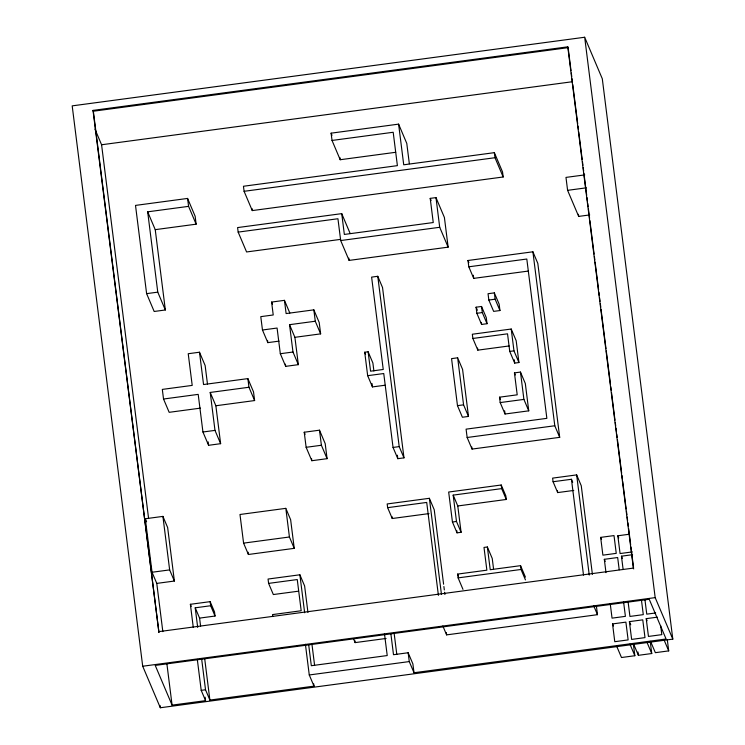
<?xml version="1.0" encoding="UTF-8"?>
<svg xmlns="http://www.w3.org/2000/svg" width="745" height="745" viewBox="0 0 745 745"><rect width="100%" height="100%" fill="white"/><g stroke="black" fill="none" stroke-linecap="round" stroke-linejoin="round"><path stroke-width="1.12" d="M584.676 37.25L72.191 105.865L142.705 666.235L160.324 707.75L672.81 639.136L602.295 78.765L584.676 37.25L655.181 597.62L672.81 639.136M93.004 110.4L567.774 46.833L568.118 47.652L93.349 111.219L93.004 110.4L158.936 632.486L93.349 111.219M94.932 129.09L101.581 144.763L572.458 81.717M395.716 152.287L340.204 159.728L332.028 140.451L331.106 133.169L398.603 124.136L406.779 143.403L409.34 163.732M332.028 140.451L393.192 132.265L397.392 165.641L243.457 186.259L244.09 191.307L252.276 210.584L503.173 176.984L502.54 171.937L494.354 152.66L403.725 164.803L398.603 124.136M196.14 224.18L195.143 216.255L187.582 198.431L135.506 205.406L146.616 293.642L154.178 311.475L165.343 309.976L155.239 229.656L147.668 211.831L188.578 206.356L196.14 224.18L155.239 229.656M244.09 191.307L494.997 157.717L503.173 176.984M584.732 174.898L565.976 177.403L567.597 190.338L578.669 216.404L589.705 214.933M341.731 213.638L344.348 234.442L433.255 222.541L430.21 198.375L435.974 197.602L444.402 217.466L448.136 247.154L349.116 260.405L340.688 240.551L337.941 218.741L238.158 232.105L237.59 227.579L341.731 213.638L350.159 233.502M567.597 190.338L586.362 187.824M340.642 239.369L246.586 251.959L238.158 232.105M340.688 240.551L439.708 227.29L448.136 247.154M146.616 293.642L157.772 292.152L165.343 309.976M468 260.489L532.899 251.801L537.816 263.385L559.7 437.343L472.06 449.077L467.143 437.501L466.091 429.157L546.858 418.345L526.808 259.027L468.801 266.803L468 260.489L468.894 262.594M367.667 375.685L383.75 373.534L393.043 447.447L397.811 458.678L403.976 457.858L382.539 287.523L377.771 276.293L371.615 277.121L383.237 369.473L370.563 371.178L368.123 351.77L364.715 352.227L367.667 375.685L372.435 386.916L385.072 385.23M279.068 341.126L267.828 342.635L262.464 329.998L260.778 316.644L273.229 314.977L271.608 302.07L284.45 300.347L289.814 312.984M468.801 266.803L473.708 278.379L528.307 271.068M320.639 333.872L315.275 321.235L289.535 324.68L294.899 337.317L320.639 333.872L319.205 322.492L313.841 309.855L286.117 313.571L284.45 300.347M494.345 292.878L488.04 293.716L488.832 300.049L493.646 311.382L499.951 310.544L499.159 304.211L494.345 292.878L495.136 299.201L499.951 310.544M262.464 329.998L277.084 328.042L280.316 353.717L285.68 366.354L298.345 364.659L294.899 337.317M488.832 300.049L495.136 299.201M476.092 307.201L481.531 306.474L486.261 317.612L487.034 323.712L481.587 324.438L476.856 313.291L476.092 307.201L477.387 310.237M476.856 313.291L482.304 312.565L487.034 323.712M207.464 383.992L205.136 365.516L199.492 352.217L188.224 353.726L192.21 385.398L162.317 389.402L163.528 399.022L169.171 412.32L200.489 408.13M280.316 353.717L292.981 352.022L298.345 364.659M472.87 338.463L507.531 333.825L509.738 351.417L514.702 363.104L518.93 362.536L516.183 340.716L511.219 329.029L472.339 334.235L472.87 338.463L477.824 350.15L509.133 345.959M254.613 400.559L248.96 387.26L210.211 392.447L215.864 405.755L254.613 400.559L253.524 391.907L247.871 378.609L203.553 384.541L199.492 352.217M457.654 357.805L451.563 358.624L457.477 405.643L462.403 417.247L468.493 416.427L462.58 369.408L457.654 357.805L463.567 404.833L468.493 416.427M509.738 351.417L513.966 350.848L518.93 362.536M163.528 399.022L198.198 394.375L202.938 431.998L208.581 445.305L220.632 443.685L215.864 405.755M514.441 372.882L520.466 372.072L525.318 383.507L528.754 410.84L505.045 414.015L500.193 402.579L499.513 397.187L517.207 394.822L514.441 372.882L515.326 374.959M202.938 431.998L214.988 430.387L220.632 443.685M457.477 405.643L463.567 404.833M500.193 402.579L523.903 399.404L528.754 410.84M304.23 432.23L319.493 430.182L325.192 443.601L327.083 458.678L311.829 460.717L306.13 447.307L304.23 432.23L305.115 434.288M306.13 447.307L321.393 445.259L327.083 458.678M393.043 447.447L399.199 446.618L403.976 457.858M467.143 437.501L554.792 425.758L559.7 437.343M145.312 518.753L162.913 516.397L167.653 527.544L174.377 581.044L156.776 583.4L152.045 572.253L145.312 518.753L146.597 521.798M285.819 508.351L239.983 514.488L243.587 543.133L248.402 554.485L294.238 548.348L290.634 519.703L285.819 508.351L289.423 536.996L294.238 548.348M506.274 499.467L505.827 495.853L501.217 485.004L448.667 492.035L452.438 522.003L457.039 532.843L461.09 532.303L457.775 505.967L453.174 495.118L501.674 488.618L506.274 499.467L457.775 505.967M592.405 574.395L581.258 485.749L576.649 474.9L552.622 478.122L553.079 481.736L557.679 492.585L573.762 490.433M443.601 584.22L434.242 509.785L429.362 498.303L387.176 503.955L387.642 507.662L392.252 518.511L429.018 513.594M553.079 481.736L571.452 479.277L572.709 482.239M387.642 507.662L426.708 502.437L438.405 595.357M243.587 543.133L289.423 536.996M452.438 522.003L456.48 521.453L461.09 532.303M152.045 572.253L169.646 569.897L174.377 581.044M493.525 568.696L492.24 558.461L487.36 546.979L483.999 547.426L486.867 570.176L457.626 574.088L458.11 577.887L462.98 589.37M307.946 612.418L304.612 585.943L299.872 574.786L268.06 579.042L268.6 583.391L273.34 594.547L298.559 591.176M600.656 537.378L614.01 535.59L616.245 553.367L602.891 555.155L600.656 537.378L601.55 539.464M632.319 551.915L620.073 553.554L617.838 535.776L628.966 534.286M268.6 583.391L297.255 579.554L301.185 610.751L272.53 614.588L272.782 616.581M193.262 627.243L190.375 604.297L210.146 601.653L214.523 611.943L215.035 616.04L199.585 618.108L195.218 607.808L210.667 605.741L215.035 616.04M525.421 577.142L520.55 565.66L490.229 569.72L487.36 546.979M458.11 577.887L521.025 569.469L525.458 579.908M623.127 569.525L621.451 556.189L632.579 554.699M605.992 572.654L604.316 559.318L617.67 557.53L619.207 569.757M158.592 631.667L633.362 568.1L633.706 568.919M142.705 666.235L655.181 597.62M353.409 638.549L355.132 642.609L386.078 638.465M442.847 626.005L446.609 634.88L597.481 614.681L596.466 606.626M655.675 612.958L646.762 614.15L644.947 599.697M660.694 625.753L661.811 634.647L648.457 636.435L646.222 618.657L657.351 617.167M612.539 623.919L625.893 622.131L628.128 639.908L614.774 641.696L612.539 623.919L613.433 626.033M629.395 621.628L642.758 619.84L644.993 637.618L631.639 639.406L629.395 621.628L630.745 624.813M205.136 697.208L205.573 700.654L172.086 705.133L155.23 665.415L649.23 599.278L666.086 638.996L414.006 672.744L412.888 663.916L408.148 652.75L393.5 654.706L390.901 634.023M305.403 644.285L309.268 674.97L409.266 661.579L414.006 672.744M197.304 659.381L201.206 690.354L205.527 689.777L209.894 700.077L313.999 686.136L313.719 683.863M667.315 639.778L668.712 650.888L655.358 652.676L650.618 641.51M633.306 643.512L634.842 655.73L621.488 657.518L616.562 645.924M633.436 643.652L638.39 655.321L651.745 653.533L650.208 641.305M663.972 639.722L668.712 650.888M617.838 535.776L618.722 537.862M621.451 556.189L622.354 558.331M646.222 618.657L647.088 620.687M647.247 642.926L651.745 653.533M604.316 559.318L605.21 561.432M629.925 644.136L634.842 655.73M430.21 198.375L431.104 200.47M593.709 605.806L597.481 614.681M499.513 397.187L500.398 399.273M331.106 133.169L332.019 135.311M368.123 351.77L372.891 363.011L373.897 370.991M364.715 352.227L365.581 354.266M457.626 574.088L458.51 576.174M271.608 302.07L272.502 304.174M309.268 674.97L313.999 686.136M190.375 604.297L191.251 606.356M201.206 690.354L205.573 700.654M641.473 600.2L643.289 614.644L629.935 616.432L628.119 601.988M568.267 48.807L571.024 70.719M571.313 73.019L571.75 76.484M572.039 78.784L572.477 82.248M572.765 84.558L577.701 123.763M577.99 126.073L578.427 129.528M578.716 131.837L582.199 159.514M582.488 161.823L582.925 165.278M583.214 167.588L583.652 171.052M583.94 173.352L586.697 195.264M586.986 197.574L587.423 201.029M587.712 203.338L588.15 206.803M588.438 209.103L589.602 218.332M589.891 220.641L594.1 254.082M594.389 256.392L594.817 259.847M595.115 262.156L598.598 289.833M598.887 292.142L599.315 295.597M599.613 297.907L600.042 301.362M600.34 303.671L600.768 307.126M601.057 309.436L605.992 348.651M606.281 350.951L610.49 384.401M610.779 386.702L611.217 390.166M611.505 392.475L614.988 420.152M615.277 422.452L615.715 425.917M616.003 428.226L616.441 431.681M616.73 433.99L617.167 437.445M617.456 439.755L621.665 473.196M621.954 475.506L622.392 478.961M622.68 481.27L626.163 508.947M626.452 511.256L626.89 514.711M627.178 517.021L627.616 520.485M627.905 522.785L628.342 526.249M628.631 528.55L630.661 544.697M630.95 547.007L633.567 567.764M567.774 46.833L633.362 568.1M637.971 651.987L638.39 655.321M578.399 214.253L578.669 216.404M623.584 601.913L625.409 616.357L612.045 618.145L610.23 603.701M576.649 474.9L589.248 575.056M571.452 479.277L583.503 575.112M532.899 251.801L554.792 425.758M557.456 490.778L557.679 492.585M494.354 152.66L494.997 157.717M520.466 372.072L523.903 399.404M511.219 329.029L513.966 350.848M514.292 359.798L514.702 363.104M504.635 410.784L505.045 414.015M520.55 565.66L521.025 569.469M481.531 306.474L482.304 312.565M481.335 322.408L481.587 324.438M501.217 485.004L501.674 488.618M473.317 275.222L473.708 278.379M477.564 348.036L477.824 350.15M471.799 446.991L472.06 449.077M435.974 197.602L439.708 227.29M453.174 495.118L456.48 521.453M456.75 530.542L457.039 532.843M443.89 586.511L444.327 589.947M444.616 592.238L444.905 594.529M446.32 632.589L446.609 634.88M429.362 498.303L441.468 594.501M377.771 276.293L399.199 446.618M397.383 455.214L397.811 458.678M392.019 516.657L392.252 518.511M408.148 652.75L409.266 661.579M372.016 383.563L372.435 386.916M339.944 157.642L340.204 159.728M348.828 258.115L349.116 260.405M394.049 632.542L396.796 654.38M384.485 633.846L387.223 655.553L311.317 665.713L308.709 644.993M313.841 309.855L315.275 321.235M354.881 640.635L355.132 642.609M319.493 430.182L321.393 445.259M311.55 458.566L311.829 460.717M289.535 324.68L292.981 352.022M285.4 364.119L285.68 366.354M311.857 643.494L314.604 665.369M299.872 574.786L304.658 612.763M252.015 208.553L252.276 210.584M267.548 340.409L267.828 342.635M247.871 378.609L248.96 387.26M248.113 552.194L248.402 554.485M187.582 198.431L188.578 206.356M210.211 392.447L214.988 430.387M208.153 441.878L208.581 445.305M210.146 601.653L210.667 605.741M199.585 618.108L200.601 626.182M204.67 658.515L209.894 700.077M147.668 211.831L157.772 292.152M195.218 607.808L197.686 627.439M201.606 658.608L205.527 689.777M162.913 516.397L169.646 569.897M101.581 144.763L148.59 518.371M156.776 583.4L162.838 631.639M166.889 663.795L172.086 705.133M160.035 705.441L160.324 707.75"/></g></svg>
